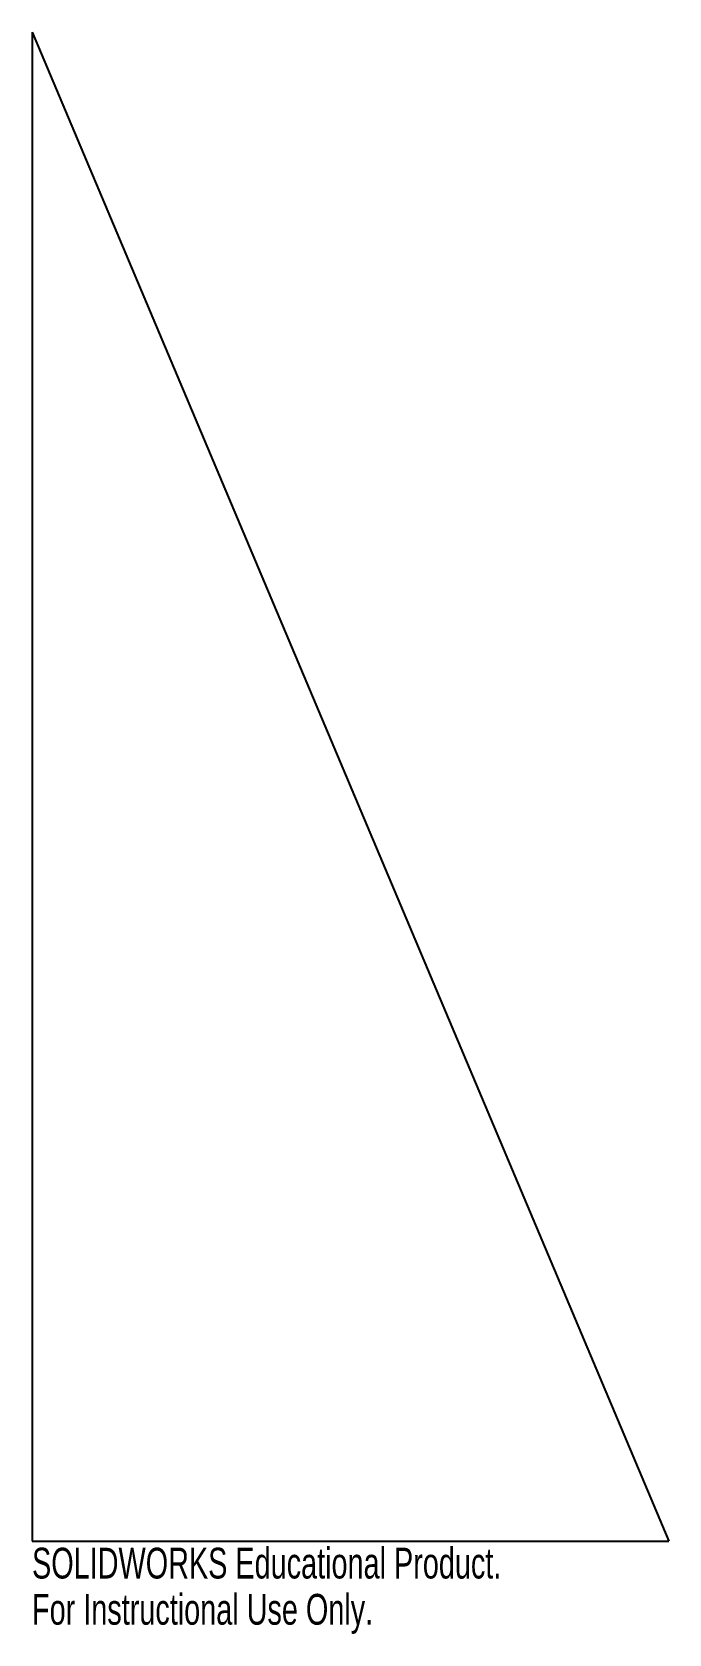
# Model space of a CAD drawing. Header units: millimetres. Extents: x -50 to 50, y -133 to 118.
import ezdxf

# ---------------------------------------------------------------- set-up
doc = ezdxf.new("R2010")
doc.units = ezdxf.units.MM
doc.styles.add('SLDTEXTSTYLE0', font='TXT', dxfattribs={"width": 0.7})

msp = doc.modelspace()

# ---------------------------------------------------------------- linework, layer by layer
at = {"color": 7, "linetype": 'Continuous', "lineweight": 25}
for p, q in [((-50, 118.5), (50, -118.5)), ((-50, 118.5), (-50, -118.5)), ((-50, -118.5), (50, -118.5))]:
    msp.add_line(p, q, dxfattribs=at)

# ---------------------------------------------------------------- texts
at = {"color": 7, "linetype": 'Continuous', "char_height": 4.8336, "attachment_point": 1, "style": 'SLDTEXTSTYLE0'}
for s, insert in [('SOLIDWORKS Educational Product.', (-50, -119.52)), ('For Instructional Use Only.', (-50, -126.77))]:
    msp.add_mtext(s, dxfattribs=dict(at, insert=insert))

doc.saveas('drawing.dxf')
